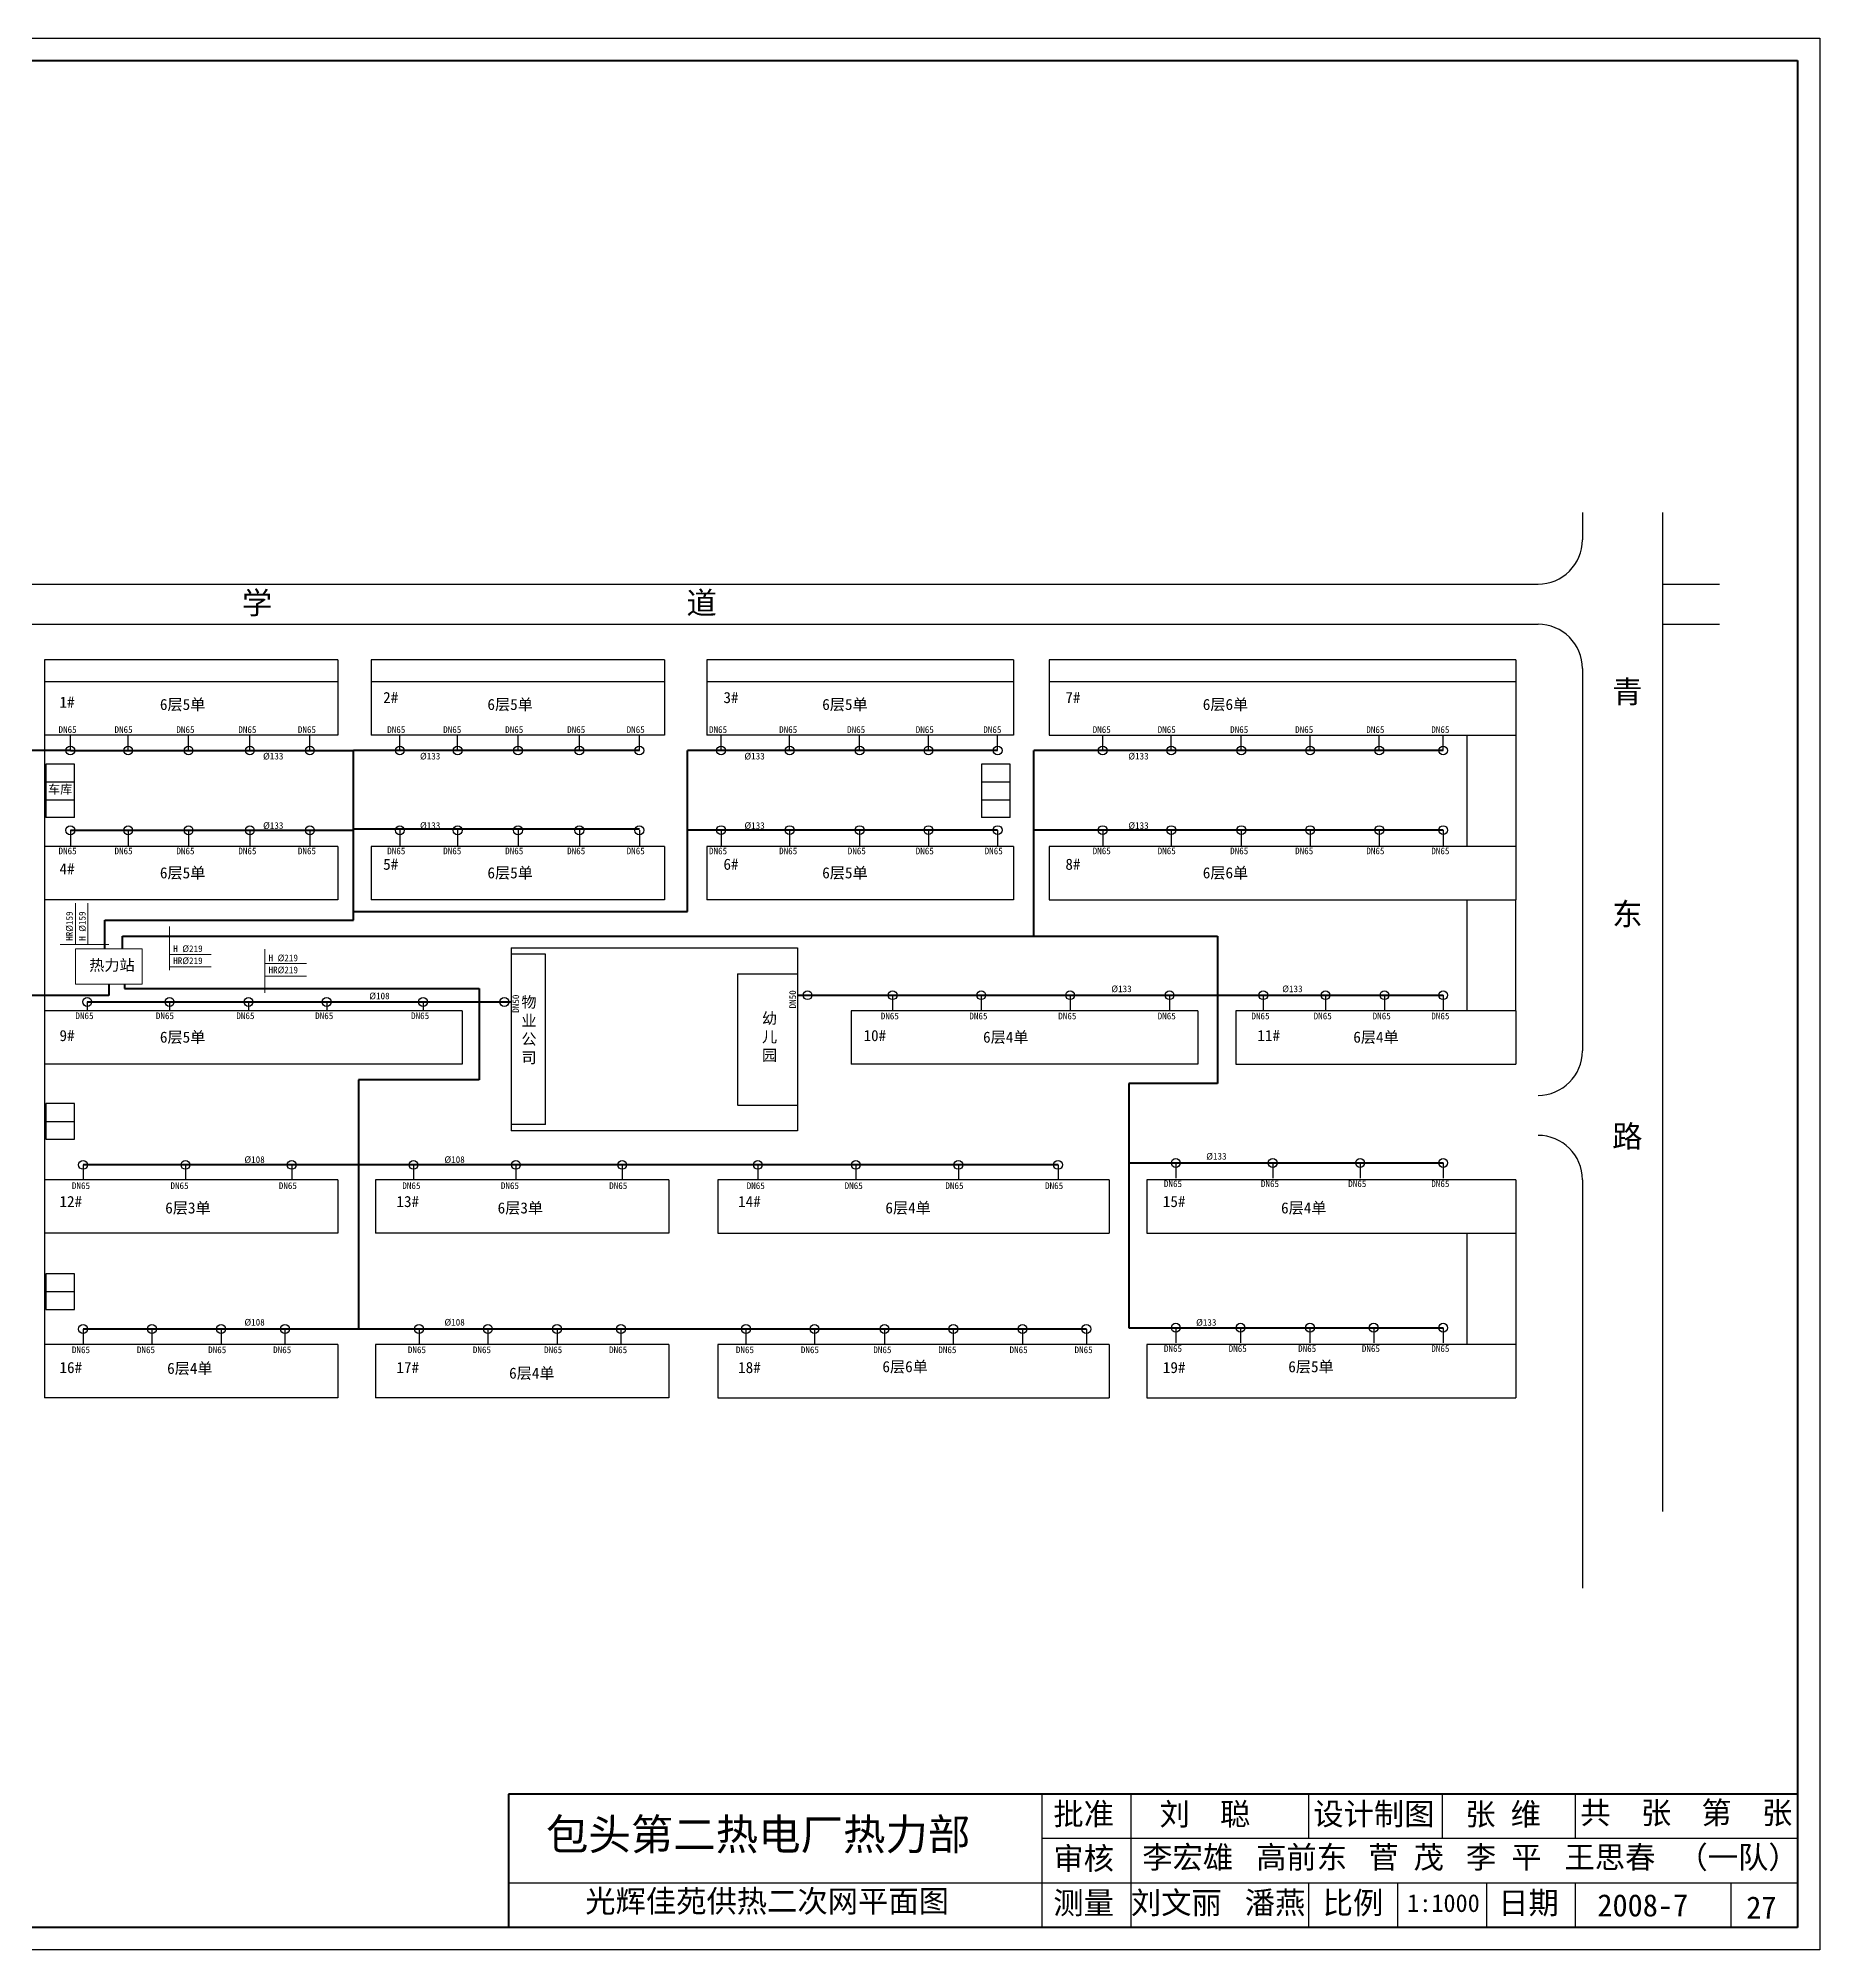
# Model space of a CAD drawing. Header units: millimetres. Extents: x 710 to 1666, y 285 to 1019.
# Drawn here: x 913.4 to 1314.2, y 285.3 to 715.3 of the extents above; entities that cross this region are included whole.
import ezdxf

# ---------------------------------------------------------------- set-up
doc = ezdxf.new("R2010")
doc.units = ezdxf.units.MM
doc.layers.add('标注', color=7, linetype='Continuous', lineweight=18)
doc.layers.add('管道', color=7, linetype='Continuous', lineweight=50)
doc.layers.add('边线', color=1, linetype='Continuous')

msp = doc.modelspace()

# ---------------------------------------------------------------- linework, layer by layer
at = {"lineweight": 40}
for p, q in [((715.18, 710.35), (1309.18, 710.35)), ((1309.18, 710.35), (1309.18, 290.35)), ((1309.18, 320.35), (1019.18, 320.35)), ((1019.18, 320.35), (1019.18, 290.35)), ((1309.18, 290.35), (715.18, 290.35))]:
    msp.add_line(p, q, dxfattribs=at)
for p, q in [((1260.8, 608.65), (1260.8, 602.54)), ((1278.8, 608.65), (1278.8, 383.95)), ((774.42, 592.54), (1250.8, 592.54)), ((1278.8, 592.54), (1291.64, 592.54)), ((774.42, 583.54), (1250.8, 583.54)), ((1278.8, 583.54), (1291.64, 583.54)), ((914.8, 575.54), (914.8, 570.54)), ((980.8, 575.54), (914.8, 575.54)), ((980.8, 575.54), (980.8, 570.54)), ((1054.3, 575.54), (988.3, 575.54)), ((988.3, 575.54), (988.3, 570.54)), ((1054.3, 575.54), (1054.3, 570.54)), ((1132.8, 575.54), (1063.8, 575.54)), ((1063.8, 575.54), (1063.8, 570.54)), ((1132.8, 575.54), (1132.8, 570.54)), ((1245.8, 575.54), (1140.8, 575.54)), ((1140.8, 575.54), (1140.8, 570.54)), ((1245.8, 575.54), (1245.8, 570.54)), ((1260.8, 573.54), (1260.8, 487.55)), ((980.8, 570.54), (914.8, 570.54)), ((914.8, 570.54), (914.8, 558.54)), ((980.8, 570.54), (980.8, 558.54)), ((988.3, 570.54), (988.3, 558.54)), ((1054.3, 570.54), (988.3, 570.54)), ((1054.3, 570.54), (1054.3, 558.54)), ((1132.8, 570.54), (1063.8, 570.54)), ((1063.8, 570.54), (1063.8, 558.54)), ((1132.8, 570.54), (1132.8, 558.54)), ((1245.8, 570.54), (1140.8, 570.54)), ((1140.8, 570.54), (1140.8, 558.54)), ((1245.8, 570.54), (1245.8, 558.54)), ((980.8, 558.54), (914.8, 558.54)), ((920.64, 555.12), (920.64, 558.54)), ((933.65, 555.12), (933.65, 558.54)), ((947.23, 555.12), (947.23, 558.54)), ((961.03, 555.12), (961.03, 558.54)), ((974.53, 555.12), (974.53, 558.54)), ((1054.3, 558.54), (988.3, 558.54)), ((994.76, 555.12), (994.76, 558.54)), ((1007.77, 555.12), (1007.77, 558.54)), ((1021.35, 555.12), (1021.35, 558.54)), ((1035.15, 555.12), (1035.15, 558.54)), ((1048.65, 555.12), (1048.65, 558.54)), ((1132.8, 558.54), (1063.8, 558.54)), ((1067.03, 555.12), (1067.03, 558.54)), ((1082.45, 555.12), (1082.45, 558.54)), ((1098.2, 555.12), (1098.2, 558.54)), ((1113.68, 555.12), (1113.68, 558.54)), ((1129.24, 555.12), (1129.24, 558.54)), ((1140.8, 558.54), (1245.8, 558.54)), ((1152.88, 555.12), (1152.88, 558.54)), ((1168.3, 555.12), (1168.3, 558.54)), ((1184.05, 555.12), (1184.05, 558.54)), ((1199.54, 555.12), (1199.54, 558.54)), ((1215.09, 555.12), (1215.09, 558.54)), ((1229.46, 555.12), (1229.46, 558.54)), ((1234.8, 558.54), (1234.8, 533.54)), ((1245.8, 558.54), (1245.8, 533.54)), ((921.6, 552.04), (915.1, 552.04)), ((915.1, 552.04), (915.1, 540.04)), ((921.6, 540.04), (921.6, 552.04)), ((1125.59, 552.04), (1125.59, 540.04)), ((1132.09, 552.04), (1125.59, 552.04)), ((1132.09, 540.04), (1132.09, 552.04)), ((915.1, 548.04), (921.6, 548.04)), ((1125.59, 548.04), (1132.09, 548.04)), ((915.1, 544.04), (921.6, 544.04)), ((1125.59, 544.04), (1132.09, 544.04)), ((921.6, 540.04), (915.1, 540.04)), ((1132.09, 540.04), (1125.59, 540.04)), ((914.8, 533.54), (914.8, 521.54)), ((980.8, 533.54), (914.8, 533.54)), ((920.64, 537.17), (920.64, 533.75)), ((933.65, 537.17), (933.65, 533.75)), ((947.23, 537.17), (947.23, 533.75)), ((961.03, 537.17), (961.03, 533.75)), ((974.53, 537.17), (974.53, 533.75)), ((980.8, 533.54), (980.8, 521.54)), ((1054.3, 533.54), (988.3, 533.54)), ((988.3, 533.54), (988.3, 521.54)), ((994.76, 537.17), (994.76, 533.75)), ((1007.77, 537.17), (1007.77, 533.75)), ((1021.35, 537.17), (1021.35, 533.75)), ((1035.15, 537.17), (1035.15, 533.75)), ((1048.65, 537.17), (1048.65, 533.75)), ((1054.3, 533.54), (1054.3, 521.54)), ((1063.8, 533.54), (1063.8, 521.54)), ((1132.8, 533.54), (1063.8, 533.54)), ((1067.03, 537.21), (1067.03, 533.79)), ((1082.45, 537.21), (1082.45, 533.79)), ((1098.2, 537.21), (1098.2, 533.79)), ((1113.68, 537.21), (1113.68, 533.79)), ((1129.24, 537.21), (1129.24, 533.79)), ((1132.8, 533.54), (1132.8, 521.54)), ((1140.8, 533.54), (1140.8, 521.54)), ((1245.8, 533.54), (1140.8, 533.54)), ((1152.88, 537.21), (1152.88, 533.79)), ((1168.3, 537.21), (1168.3, 533.79)), ((1184.05, 537.21), (1184.05, 533.79)), ((1199.54, 537.21), (1199.54, 533.79)), ((1215.09, 537.21), (1215.09, 533.79)), ((1229.46, 537.21), (1229.46, 533.79)), ((1245.8, 533.54), (1245.8, 521.54)), ((980.8, 521.54), (914.8, 521.54)), ((1054.3, 521.54), (988.3, 521.54)), ((1132.8, 521.54), (1063.8, 521.54)), ((1140.8, 521.54), (1245.8, 521.54)), ((1234.8, 521.54), (1234.8, 496.54)), ((1245.8, 496.54), (1245.8, 521.54)), ((1019.8, 510.74), (1019.8, 469.54)), ((1019.8, 510.74), (1084.2, 510.74)), ((1027.5, 509.29), (1019.8, 509.29)), ((1027.5, 470.99), (1027.5, 509.29)), ((1084.2, 510.74), (1084.2, 469.54)), ((1070.7, 504.89), (1070.7, 475.39)), ((1070.7, 504.89), (1084.2, 504.89)), ((1105.61, 500.08), (1105.61, 496.66)), ((1125.55, 500.08), (1125.55, 496.66)), ((1145.55, 500.08), (1145.55, 496.66)), ((1167.91, 500.08), (1167.91, 496.66)), ((1188.99, 500.08), (1188.99, 496.66)), ((1203, 500.08), (1203, 496.66)), ((1216.26, 500.08), (1216.26, 496.66)), ((1229.46, 500.08), (1229.46, 496.66)), ((1008.8, 496.54), (914.8, 496.54)), ((914.8, 496.54), (914.8, 484.54)), ((924.44, 498.57), (924.44, 496.54)), ((942.96, 498.57), (942.96, 496.54)), ((960.72, 498.57), (960.72, 496.54)), ((978.31, 498.57), (978.31, 496.54)), ((999.99, 498.57), (999.99, 496.54)), ((1008.8, 496.54), (1008.8, 484.54)), ((1174.3, 496.54), (1096.3, 496.54)), ((1096.3, 496.54), (1096.3, 484.54)), ((1174.3, 496.54), (1174.3, 484.54)), ((1245.8, 496.54), (1182.8, 496.54)), ((1182.8, 496.54), (1182.8, 484.54)), ((1245.8, 496.54), (1245.8, 484.54)), ((1008.8, 484.54), (914.8, 484.54)), ((1174.3, 484.54), (1096.3, 484.54)), ((1182.8, 484.54), (1245.8, 484.54)), ((921.6, 475.7), (915.1, 475.7)), ((915.1, 475.7), (915.1, 467.7)), ((921.6, 467.7), (921.6, 475.7)), ((1084.2, 475.26), (1070.7, 475.26)), ((915.1, 471.7), (921.6, 471.7)), ((1027.5, 470.99), (1019.8, 470.99)), ((1084.2, 469.54), (1019.8, 469.54)), ((915.1, 467.7), (921.6, 467.7)), ((923.51, 461.91), (923.51, 458.48)), ((946.54, 461.91), (946.54, 458.48)), ((970.45, 461.91), (970.45, 458.48)), ((997.84, 461.91), (997.84, 458.48)), ((1020.87, 461.91), (1020.87, 458.48)), ((1044.78, 461.91), (1044.78, 458.48)), ((1075.3, 461.91), (1075.3, 458.48)), ((1097.34, 461.91), (1097.34, 458.48)), ((1120.4, 461.91), (1120.4, 458.48)), ((1142.82, 461.91), (1142.82, 458.48)), ((1169.32, 462.35), (1169.32, 458.93)), ((1191.13, 462.35), (1191.13, 458.93)), ((1210.78, 462.35), (1210.78, 458.93)), ((1229.46, 462.35), (1229.46, 458.93)), ((980.8, 458.54), (914.8, 458.54)), ((914.8, 458.54), (914.8, 446.54)), ((980.8, 458.54), (980.8, 446.54)), ((989.3, 458.54), (989.3, 446.54)), ((1055.3, 458.54), (989.3, 458.54)), ((1055.3, 458.54), (1055.3, 446.54)), ((1154.3, 458.54), (1066.3, 458.54)), ((1066.3, 458.54), (1066.3, 446.54)), ((1154.3, 458.54), (1154.3, 446.54)), ((1245.8, 458.54), (1162.8, 458.54)), ((1162.8, 458.54), (1162.8, 446.54)), ((1245.8, 458.54), (1245.8, 446.54)), ((1260.8, 458.55), (1260.8, 366.69)), ((980.8, 446.54), (914.8, 446.54)), ((1055.3, 446.54), (989.3, 446.54)), ((1066.3, 446.54), (1154.3, 446.54)), ((1162.8, 446.54), (1245.8, 446.54)), ((1234.8, 446.54), (1234.8, 421.54)), ((1245.8, 446.54), (1245.8, 421.54)), ((915.1, 437.4), (915.1, 429.4)), ((921.6, 437.4), (915.1, 437.4)), ((921.6, 429.4), (921.6, 437.4)), ((915.1, 433.4), (921.6, 433.4)), ((915.1, 429.4), (921.6, 429.4)), ((914.8, 421.54), (914.8, 409.54)), ((980.8, 421.54), (914.8, 421.54)), ((923.51, 424.99), (923.51, 421.57)), ((938.99, 424.99), (938.99, 421.57)), ((954.55, 424.99), (954.55, 421.57)), ((968.92, 424.99), (968.92, 421.57)), ((980.8, 421.54), (980.8, 409.54)), ((1055.3, 421.54), (989.3, 421.54)), ((989.3, 421.54), (989.3, 409.54)), ((999.08, 424.99), (999.08, 421.57)), ((1014.57, 424.99), (1014.57, 421.57)), ((1030.13, 424.99), (1030.13, 421.57)), ((1044.5, 424.99), (1044.5, 421.57)), ((1055.3, 421.54), (1055.3, 409.54)), ((1066.3, 421.54), (1066.3, 409.54)), ((1154.3, 421.54), (1066.3, 421.54)), ((1072.62, 424.99), (1072.62, 421.57)), ((1088.04, 424.99), (1088.04, 421.57)), ((1103.79, 424.99), (1103.79, 421.57)), ((1119.27, 424.99), (1119.27, 421.57)), ((1134.83, 424.99), (1134.83, 421.57)), ((1149.2, 424.99), (1149.2, 421.57)), ((1154.3, 421.54), (1154.3, 409.54)), ((1162.8, 421.54), (1162.8, 409.54)), ((1245.8, 421.54), (1162.8, 421.54)), ((1169.32, 425.27), (1169.32, 421.85)), ((1183.87, 425.27), (1183.87, 421.85)), ((1199.5, 425.27), (1199.5, 421.85)), ((1213.84, 425.27), (1213.84, 421.85)), ((1229.46, 425.27), (1229.46, 421.85)), ((1245.8, 421.54), (1245.8, 409.54)), ((980.8, 409.54), (914.8, 409.54)), ((1055.3, 409.54), (989.3, 409.54)), ((1066.3, 409.54), (1154.3, 409.54)), ((1162.8, 409.54), (1245.8, 409.54)), ((1139.18, 320.35), (1139.18, 290.35)), ((1159.18, 320.35), (1159.18, 290.35)), ((1199.18, 320.35), (1199.18, 310.35)), ((1229.22, 320.35), (1229.22, 310.35)), ((1259.18, 320.35), (1259.18, 310.35)), ((1309.18, 310.35), (1139.18, 310.35)), ((1309.18, 300.35), (1019.18, 300.35)), ((1199.18, 300.35), (1199.18, 290.35)), ((1219.18, 300.35), (1219.18, 290.35)), ((1239.18, 300.35), (1239.18, 290.35)), ((1259.18, 300.35), (1259.18, 290.35)), ((1294.18, 300.35), (1294.18, 290.35))]:
    msp.add_line(p, q)
at = {"color": 3}
for p, q in [((914.8, 558.54), (914.8, 533.54)), ((914.8, 521.54), (914.8, 496.54)), ((914.8, 484.54), (914.8, 458.54)), ((914.8, 446.54), (914.8, 421.54))]:
    msp.add_line(p, q, dxfattribs=at)
for centre in [(920.64, 555.12), (933.65, 555.12), (947.23, 555.12), (961.03, 555.12), (974.53, 555.12), (994.76, 555.12), (1007.77, 555.12), (1021.35, 555.12), (1035.15, 555.12), (1048.65, 555.12), (1067.03, 555.12), (1082.45, 555.12), (1098.2, 555.12), (1113.68, 555.12), (1129.24, 555.12), (1152.88, 555.12), (1168.3, 555.12), (1184.05, 555.12), (1199.54, 555.12), (1215.09, 555.12), (1229.46, 555.12), (920.64, 537.17), (933.65, 537.17), (947.23, 537.17), (961.03, 537.17), (974.53, 537.17), (994.76, 537.17), (1007.77, 537.17), (1021.35, 537.17), (1035.15, 537.17), (1048.65, 537.17), (1067.03, 537.21), (1082.45, 537.21), (1098.2, 537.21), (1113.68, 537.21), (1129.24, 537.21), (1152.88, 537.21), (1168.3, 537.21), (1184.05, 537.21), (1199.54, 537.21), (1215.09, 537.21), (1229.46, 537.21), (924.44, 498.57), (942.96, 498.57), (960.72, 498.57), (978.31, 498.57), (999.99, 498.57), (1018.28, 498.57), (1086.48, 500.08), (1105.61, 500.08), (1125.55, 500.08), (1145.55, 500.08), (1167.91, 500.08), (1188.99, 500.08), (1203, 500.08), (1216.26, 500.08), (1229.46, 500.08), (923.51, 461.91), (946.54, 461.91), (970.45, 461.91), (997.84, 461.91), (1020.87, 461.91), (1044.78, 461.91), (1075.3, 461.91), (1097.34, 461.91), (1120.4, 461.91), (1142.82, 461.91), (1169.32, 462.35), (1191.13, 462.35), (1210.78, 462.35), (1229.46, 462.35), (923.51, 424.99), (938.99, 424.99), (954.55, 424.99), (968.92, 424.99), (999.08, 424.99), (1014.57, 424.99), (1030.13, 424.99), (1044.5, 424.99), (1072.62, 424.99), (1088.04, 424.99), (1103.79, 424.99), (1119.27, 424.99), (1134.83, 424.99), (1149.2, 424.99), (1169.32, 425.27), (1183.87, 425.27), (1199.5, 425.27), (1213.84, 425.27), (1229.46, 425.27)]:
    msp.add_circle(centre, 1)
for centre, start, end in [((1250.8, 602.54), 270, 0), ((1250.8, 573.54), 0, 90), ((1250.8, 487.55), 270, 0), ((1250.8, 458.55), 0, 90)]:
    msp.add_arc(centre, 10, start, end)
at = {"layer": '标注'}
for p, q in [((921.79, 511.5), (921.79, 520.8)), ((924.59, 511.5), (924.59, 520.8)), ((942.98, 505.72), (942.98, 515.53)), ((929.33, 511.5), (918.39, 511.5)), ((921.8, 502.54), (921.8, 510.54)), ((921.8, 510.54), (936.8, 510.54)), ((936.8, 510.54), (936.8, 502.54)), ((942.98, 509.27), (952.29, 509.27)), ((964.42, 500.63), (964.42, 510.44)), ((942.98, 506.46), (952.29, 506.46)), ((964.42, 507.2), (973.73, 507.2)), ((964.42, 504.39), (973.73, 504.39)), ((914.8, 496.54), (914.8, 500.54)), ((936.8, 502.54), (921.8, 502.54))]:
    msp.add_line(p, q, dxfattribs=at)
at = {"layer": '管道'}
for p, q in [((920.64, 555.12), (910.22, 555.12)), ((920.64, 555.12), (984.36, 555.12)), ((984.36, 516.97), (984.36, 555.12)), ((1048.65, 555.12), (984.36, 555.12)), ((1059.47, 518.88), (1059.47, 555.12)), ((1129.24, 555.12), (1059.47, 555.12)), ((1137.38, 513.37), (1137.38, 555.12)), ((1229.46, 555.12), (1137.38, 555.12)), ((920.64, 537.17), (984.36, 537.17)), ((1048.65, 537.43), (984.36, 537.43)), ((1129.24, 537.21), (1059.47, 537.21)), ((1229.46, 537.21), (1137.38, 537.21)), ((928.39, 510.54), (928.39, 516.97)), ((928.39, 516.97), (984.36, 516.97)), ((984.36, 518.88), (1059.47, 518.88)), ((932.36, 510.54), (932.36, 513.37)), ((932.36, 513.37), (1178.73, 513.37)), ((1178.73, 513.37), (1178.73, 480.2)), ((929.3, 499.98), (910.22, 499.98)), ((929.3, 502.54), (929.3, 499.98)), ((932.79, 502.54), (932.79, 501.6)), ((932.79, 501.6), (1012.58, 501.6)), ((1012.58, 501.6), (1012.58, 481.07)), ((1084.2, 500.08), (1178.73, 500.08)), ((1178.73, 500.08), (1229.46, 500.08)), ((924.44, 498.57), (1019.8, 498.57)), ((1012.58, 481.07), (985.47, 481.07)), ((985.47, 481.07), (985.47, 424.99)), ((1178.73, 480.2), (1158.75, 480.2)), ((1158.75, 480.2), (1158.75, 425.27)), ((1142.82, 461.91), (923.51, 461.91)), ((1158.75, 462.35), (1229.46, 462.35)), ((1149.2, 424.99), (923.51, 424.99)), ((1158.75, 425.27), (1229.46, 425.27))]:
    msp.add_line(p, q, dxfattribs=at)
at = {"layer": '边线'}
for p, q in [((710.18, 715.35), (1314.18, 715.35)), ((1314.18, 715.35), (1314.18, 285.35)), ((1314.18, 285.35), (710.18, 285.35))]:
    msp.add_line(p, q, dxfattribs=at)

# ---------------------------------------------------------------- texts
at = {"attachment_point": 1}
for s, insert, char_height, width in [('{\\fFangSong_GB2312|b0|i0|c134|p49;批准}', (1141.77, 318.41), 5, 88.5221), ('{\\fFangSong_GB2312|b0|i0|c134|p49;设计制图}', (1200.24, 318.41), 5, 88.5221), ('{\\fFangSong_GB2312|b0|i0|c134|p49;共  张  第  张}', (1260.32, 318.68), 5, 88.5221), ('{\\fSimHei|b0|i0|c134|p2;包头第二热电厂热力部}', (1027.63, 314.81), 7, 133.3392), ('{\\fFangSong_GB2312|b0|i0|c134|p49;审核}', (1141.77, 308.41), 5, 88.5221), ('{\\fSimSun|b0|i0|c134|p54;光辉佳苑供热二次网平面图}', (1036.46, 298.78), 5, 110.2195), ('{\\fFangSong_GB2312|b0|i0|c134|p49;测量}', (1141.77, 298.41), 5, 88.5221), ('{\\fFangSong_GB2312|b0|i0|c134|p49;比例}', (1202.36, 298.41), 5, 88.5221), ('{\\fFangSong_GB2312|b0|i0|c134|p49;日期}', (1241.85, 298.41), 5, 88.5221)]:
    msp.add_mtext(s, dxfattribs=dict(at, insert=insert, char_height=char_height, width=width))
at = {"layer": '标注'}
for s, insert, char_height, width, attachment_point in [('{\\fSimSun|b0|i0|c134|p54;学}', (959.24, 590.83), 5, 15.2335, 1), ('{\\fSimSun|b0|i0|c134|p54;道}', (1059.24, 590.83), 5, 15.2335, 1), ('2#', (991.01, 568.29), 2.5, 16.0913, 1), ('3#', (1067.56, 568.29), 2.5, 16.0913, 1), ('7#', (1144.48, 568.29), 2.5, 16.0913, 1), ('{\\fSimSun|b0|i0|c134|p54;青}', (1267.49, 570.83), 5, 15.2335, 1), ('1#', (918.2, 567.23), 2.5, 14.7724, 1), ('6{\\fSimSun|b0|i0|c134|p54;层}5{\\fSimSun|b0|i0|c134|p54;单}', (940.79, 566.74), 2.5, 22.1568, 1), ('6{\\fSimSun|b0|i0|c134|p54;层}5{\\fSimSun|b0|i0|c134|p54;单}', (1014.47, 566.74), 2.5, 22.1568, 1), ('6{\\fSimSun|b0|i0|c134|p54;层}5{\\fSimSun|b0|i0|c134|p54;单}', (1089.78, 566.74), 2.5, 22.1568, 1), ('6{\\fSimSun|b0|i0|c134|p54;层}6{\\fSimSun|b0|i0|c134|p54;单}', (1175.39, 566.74), 2.5, 22.1568, 1), ('DN65', (917.98, 560.58), 1.5, 9.7816, 1), ('DN65', (930.57, 560.58), 1.5, 9.7816, 1), ('DN65', (944.5, 560.58), 1.5, 9.7816, 1), ('DN65', (958.43, 560.58), 1.5, 9.7816, 1), ('DN65', (971.83, 560.58), 1.5, 9.7816, 1), ('DN65', (991.93, 560.58), 1.5, 9.7816, 1), ('DN65', (1004.52, 560.58), 1.5, 9.7816, 1), ('DN65', (1018.46, 560.58), 1.5, 9.7816, 1), ('DN65', (1032.39, 560.58), 1.5, 9.7816, 1), ('DN65', (1045.78, 560.58), 1.5, 9.7816, 1), ('DN65', (1064.31, 560.58), 1.5, 9.7816, 1), ('DN65', (1080.08, 560.58), 1.5, 9.7816, 1), ('DN65', (1095.37, 560.58), 1.5, 9.7816, 1), ('DN65', (1110.81, 560.58), 1.5, 9.7816, 1), ('DN65', (1126.02, 560.58), 1.5, 9.7816, 1), ('DN65', (1150.62, 560.58), 1.5, 9.7816, 1), ('DN65', (1165.24, 560.58), 1.5, 9.7816, 1), ('DN65', (1181.54, 560.58), 1.5, 9.7816, 1), ('DN65', (1196.16, 560.58), 1.5, 9.7816, 1), ('DN65', (1212.18, 560.58), 1.5, 9.7816, 1), ('DN65', (1226.8, 560.58), 1.5, 9.7816, 1), ('%%C133', (964, 554.6), 1.5, 12.7309, 1), ('%%C133', (999.3, 554.6), 1.5, 12.7309, 1), ('%%C133', (1072.28, 554.6), 1.5, 12.7309, 1), ('%%C133', (1158.64, 554.6), 1.5, 12.7309, 1), ('{\\fSimSun|b0|i0|c134|p54;车库}', (915.63, 547.42), 2, 11.8179, 1), ('%%C133', (964, 538.99), 1.5, 12.7309, 1), ('%%C133', (999.3, 538.99), 1.5, 12.7309, 1), ('%%C133', (1072.28, 538.99), 1.5, 12.7309, 1), ('%%C133', (1158.64, 538.99), 1.5, 12.7309, 1), ('DN65', (917.98, 533.28), 1.5, 9.7816, 1), ('DN65', (930.57, 533.28), 1.5, 9.7816, 1), ('DN65', (944.5, 533.28), 1.5, 9.7816, 1), ('DN65', (958.43, 533.28), 1.5, 9.7816, 1), ('DN65', (971.83, 533.28), 1.5, 9.7816, 1), ('DN65', (991.93, 533.28), 1.5, 9.7816, 1), ('DN65', (1004.52, 533.28), 1.5, 9.7816, 1), ('DN65', (1018.46, 533.28), 1.5, 9.7816, 1), ('DN65', (1032.39, 533.28), 1.5, 9.7816, 1), ('DN65', (1045.78, 533.28), 1.5, 9.7816, 1), ('DN65', (1064.31, 533.28), 1.5, 9.7816, 1), ('DN65', (1080.08, 533.28), 1.5, 9.7816, 1), ('DN65', (1095.52, 533.28), 1.5, 9.7816, 1), ('DN65', (1110.81, 533.28), 1.5, 9.7816, 1), ('DN65', (1126.32, 533.28), 1.5, 9.7816, 1), ('DN65', (1150.62, 533.29), 1.5, 9.7816, 1), ('DN65', (1165.24, 533.29), 1.5, 9.7816, 1), ('DN65', (1181.54, 533.29), 1.5, 9.7816, 1), ('DN65', (1196.16, 533.29), 1.5, 9.7816, 1), ('DN65', (1212.18, 533.29), 1.5, 9.7816, 1), ('DN65', (1226.8, 533.29), 1.5, 9.7816, 1), ('4#', (918.2, 529.74), 2.5, 14.7724, 1), ('6{\\fSimSun|b0|i0|c134|p54;层}5{\\fSimSun|b0|i0|c134|p54;单}', (940.79, 528.86), 2.5, 22.1568, 1), ('5#', (991.01, 530.79), 2.5, 16.0913, 1), ('6{\\fSimSun|b0|i0|c134|p54;层}5{\\fSimSun|b0|i0|c134|p54;单}', (1014.47, 528.86), 2.5, 22.1568, 1), ('6#', (1067.56, 530.79), 2.5, 16.0913, 1), ('6{\\fSimSun|b0|i0|c134|p54;层}5{\\fSimSun|b0|i0|c134|p54;单}', (1089.78, 528.86), 2.5, 22.1568, 1), ('8#', (1144.48, 530.79), 2.5, 16.0913, 1), ('6{\\fSimSun|b0|i0|c134|p54;层}6{\\fSimSun|b0|i0|c134|p54;单}', (1175.39, 528.86), 2.5, 22.1568, 1), ('{\\fSimSun|b0|i0|c134|p54;东}', (1267.49, 520.83), 5, 15.2335, 1), ('{\\fSimSun|b0|i0|c134|p54;热力站}', (924.9, 508.11), 2.5, 22.1568, 1), ('H %%C219', (943.79, 511.29), 1.5, 12.7309, 1), ('HR%%C219', (943.79, 508.58), 1.5, 12.7309, 1), ('H %%C219', (965.23, 509.22), 1.5, 12.7309, 1), ('HR%%C219', (965.23, 506.51), 1.5, 12.7309, 1), ('%%C108', (987.89, 500.66), 1.5, 12.7309, 1), ('{\\fSimSun|b0|i0|c134|p54;物业公司}', (1022.11, 499.79), 2.5, 3.2507, 1), ('%%C133', (1154.82, 502.26), 1.5, 12.7309, 1), ('%%C133', (1193.27, 502.26), 1.5, 12.7309, 1), ('DN65', (921.78, 496.2), 1.5, 9.7816, 1), ('DN65', (939.88, 496.2), 1.5, 9.7816, 1), ('DN65', (957.99, 496.2), 1.5, 9.7816, 1), ('DN65', (975.72, 496.2), 1.5, 9.7816, 1), ('DN65', (997.29, 496.2), 1.5, 9.7816, 1), ('{\\fSimSun|b0|i0|c134|p54;幼儿园}', (1076.23, 496.15), 2.5, 3.2507, 1), ('DN65', (1102.95, 494.62), 1.5, 9.7816, 7), ('DN65', (1122.88, 494.62), 1.5, 9.7816, 7), ('DN65', (1142.88, 494.62), 1.5, 9.7816, 7), ('DN65', (1165.24, 494.62), 1.5, 9.7816, 7), ('DN65', (1186.33, 494.62), 1.5, 9.7816, 7), ('DN65', (1200.33, 494.62), 1.5, 9.7816, 7), ('DN65', (1213.6, 494.62), 1.5, 9.7816, 7), ('DN65', (1226.8, 494.62), 1.5, 9.7816, 7), ('9#', (918.2, 492.25), 2.5, 14.7724, 1), ('6{\\fSimSun|b0|i0|c134|p54;层}5{\\fSimSun|b0|i0|c134|p54;单}', (940.79, 491.9), 2.5, 22.1568, 1), ('10#', (1099.07, 492.25), 2.5, 14.7724, 1), ('6{\\fSimSun|b0|i0|c134|p54;层}4{\\fSimSun|b0|i0|c134|p54;单}', (1125.97, 491.9), 2.5, 22.1568, 1), ('11#', (1187.67, 492.25), 2.5, 14.7724, 1), ('6{\\fSimSun|b0|i0|c134|p54;层}4{\\fSimSun|b0|i0|c134|p54;单}', (1209.25, 491.9), 2.5, 22.1568, 1), ('{\\fSimSun|b0|i0|c134|p54;路}', (1267.49, 470.83), 5, 15.2335, 1), ('%%C133', (1176.17, 464.59), 1.5, 12.7309, 1), ('%%C108', (959.8, 463.85), 1.5, 12.7309, 1), ('%%C108', (1004.8, 463.85), 1.5, 12.7309, 1), ('DN65', (921, 457.98), 1.5, 9.7816, 1), ('DN65', (943.16, 457.98), 1.5, 9.7816, 1), ('DN65', (967.53, 457.98), 1.5, 9.7816, 1), ('DN65', (995.33, 457.98), 1.5, 9.7816, 1), ('DN65', (1017.49, 457.98), 1.5, 9.7816, 1), ('DN65', (1041.86, 457.98), 1.5, 9.7816, 1), ('DN65', (1072.79, 457.98), 1.5, 9.7816, 1), ('DN65', (1094.83, 457.98), 1.5, 9.7816, 1), ('DN65', (1117.49, 457.98), 1.5, 9.7816, 1), ('DN65', (1139.91, 457.98), 1.5, 9.7816, 1), ('DN65', (1166.65, 456.9), 1.5, 9.7816, 7), ('DN65', (1188.47, 456.9), 1.5, 9.7816, 7), ('DN65', (1208.11, 456.9), 1.5, 9.7816, 7), ('DN65', (1226.8, 456.9), 1.5, 9.7816, 7), ('12#', (918.2, 454.92), 2.5, 14.7724, 1), ('6{\\fSimSun|b0|i0|c134|p54;层}3{\\fSimSun|b0|i0|c134|p54;单}', (941.99, 453.48), 2.5, 22.1568, 1), ('13#', (994, 454.92), 2.5, 14.7724, 1), ('6{\\fSimSun|b0|i0|c134|p54;层}3{\\fSimSun|b0|i0|c134|p54;单}', (1016.76, 453.48), 2.5, 22.1568, 1), ('14#', (1070.86, 454.92), 2.5, 14.7724, 1), ('6{\\fSimSun|b0|i0|c134|p54;层}4{\\fSimSun|b0|i0|c134|p54;单}', (1103.99, 453.48), 2.5, 22.1568, 1), ('15#', (1166.4, 454.92), 2.5, 14.7724, 1), ('6{\\fSimSun|b0|i0|c134|p54;层}4{\\fSimSun|b0|i0|c134|p54;单}', (1193, 453.48), 2.5, 22.1568, 1), ('%%C108', (959.8, 427.26), 1.5, 12.7309, 1), ('%%C108', (1004.8, 427.26), 1.5, 12.7309, 1), ('%%C133', (1173.89, 427.22), 1.5, 12.7309, 1), ('16#', (918.2, 417.58), 2.5, 14.7724, 1), ('DN65', (921, 421.06), 1.5, 9.7816, 1), ('DN65', (935.62, 421.06), 1.5, 9.7816, 1), ('6{\\fSimSun|b0|i0|c134|p54;层}4{\\fSimSun|b0|i0|c134|p54;单}', (942.42, 417.4), 2.5, 22.1568, 1), ('DN65', (951.64, 421.06), 1.5, 9.7816, 1), ('DN65', (966.26, 421.06), 1.5, 9.7816, 1), ('17#', (994, 417.58), 2.5, 14.7724, 1), ('DN65', (996.57, 421.06), 1.5, 9.7816, 1), ('DN65', (1011.19, 421.06), 1.5, 9.7816, 1), ('DN65', (1027.21, 421.06), 1.5, 9.7816, 1), ('DN65', (1041.83, 421.06), 1.5, 9.7816, 1), ('DN65', (1070.36, 421.06), 1.5, 9.7816, 1), ('18#', (1070.86, 417.58), 2.5, 14.7724, 1), ('DN65', (1084.97, 421.06), 1.5, 9.7816, 1), ('DN65', (1101.28, 421.06), 1.5, 9.7816, 1), ('6{\\fSimSun|b0|i0|c134|p54;层}6{\\fSimSun|b0|i0|c134|p54;单}', (1103.32, 417.77), 2.5, 22.1568, 1), ('DN65', (1115.9, 421.06), 1.5, 9.7816, 1), ('DN65', (1131.92, 421.06), 1.5, 9.7816, 1), ('DN65', (1146.54, 421.06), 1.5, 9.7816, 1), ('19#', (1166.4, 417.58), 2.5, 14.7724, 1), ('DN65', (1166.65, 419.82), 1.5, 9.7816, 7), ('DN65', (1181.21, 419.82), 1.5, 9.7816, 7), ('6{\\fSimSun|b0|i0|c134|p54;层}5{\\fSimSun|b0|i0|c134|p54;单}', (1194.62, 417.77), 2.5, 22.1568, 1), ('DN65', (1196.83, 419.82), 1.5, 9.7816, 7), ('DN65', (1211.17, 419.82), 1.5, 9.7816, 7), ('DN65', (1226.8, 419.82), 1.5, 9.7816, 7), ('6{\\fSimSun|b0|i0|c134|p54;层}4{\\fSimSun|b0|i0|c134|p54;单}', (1019.35, 416.31), 2.5, 22.1568, 1), ('{\\fKaiTi_GB2312|b0|i0|c134|p49;刘  聪}', (1165.64, 318.36), 5, 30.3874, 1), ('{\\fKaiTi_GB2312|b0|i0|c134|p49;张 维}', (1234.43, 318.36), 5, 30.3874, 1), ('{\\fKaiTi_GB2312|b0|i0|c134|p49;李宏雄}', (1161.76, 308.67), 5, 30.3874, 1), ('{\\fKaiTi_GB2312|b0|i0|c134|p49;高前东}', (1187.39, 308.67), 5, 30.3874, 1), ('{\\fKaiTi_GB2312|b0|i0|c134|p49;菅 茂}', (1212.6, 308.67), 5, 30.3874, 1), ('{\\fKaiTi_GB2312|b0|i0|c134|p49;李 平}', (1234.57, 308.67), 5, 30.3874, 1), ('{\\fKaiTi_GB2312|b0|i0|c134|p49;王思春}', (1256.76, 308.67), 5, 30.3874, 1), ('{\\fKaiTi_GB2312|b0|i0|c134|p49;（一队）}', (1282.16, 308.67), 5, 30.3874, 1), ('{\\fKaiTi_GB2312|b0|i0|c134|p49;刘文丽}', (1159.21, 298.44), 5, 30.3874, 1), ('{\\fKaiTi_GB2312|b0|i0|c134|p49;潘燕}', (1184.82, 298.44), 5, 30.3874, 1), ('{\\H0.8x;1:1000}', (1221.37, 297.85), 5, 42.6517, 1), ('2008-7', (1264.16, 297.85), 5, 42.6517, 1), ('27', (1297.65, 297.36), 5, 42.6517, 1)]:
    msp.add_mtext(s, dxfattribs=dict(at, insert=insert, char_height=char_height, width=width, attachment_point=attachment_point))
at = {"layer": '标注', "char_height": 1.5, "rotation": 90}
for s, insert, width, attachment_point in [('HR%%C159', (919.67, 512.31), 12.7309, 1), ('H %%C159', (922.57, 512.31), 12.7309, 1), ('DN50', (1021.61, 496.13), 9.7816, 7), ('DN50', (1083.89, 497.11), 9.7816, 7)]:
    msp.add_mtext(s, dxfattribs=dict(at, insert=insert, width=width, attachment_point=attachment_point))

doc.saveas('drawing.dxf')
